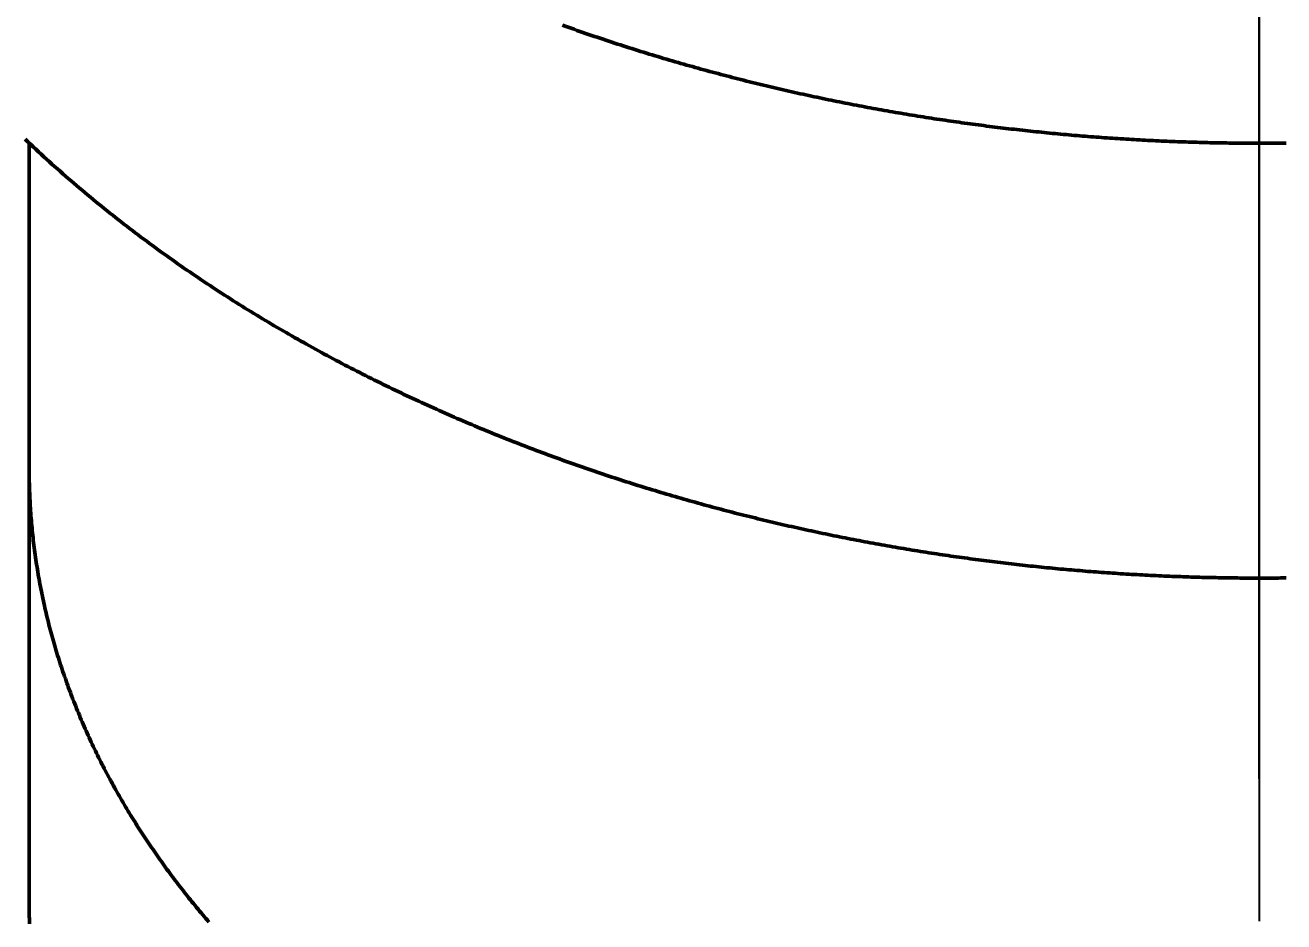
# Model space of a CAD drawing. Header units: millimetres. Extents: x 0 to 1682, y 0 to 1188.
# Drawn here: x 1149.33 to 1157.51, y 778.03 to 783.86 of the extents above; entities that cross this region are included whole.
import ezdxf

# ---------------------------------------------------------------- set-up
doc = ezdxf.new("R2010")
doc.units = ezdxf.units.MM
doc.linetypes.add('ACAD_ISO10W100', pattern=[18, 12, -3, 0, -3])
doc.layers.get('Defpoints').update_dxf_attribs({"lineweight": 50})
for name, color, linetype, lineweight in [('中心线', 20, 'ACAD_ISO10W100', 25), ('尺寸', 7, 'Continuous', 25), ('粗实线', 7, 'Continuous', 50)]:
    doc.layers.add(name, color=color, linetype=linetype, lineweight=lineweight)
doc.styles.add('gbeitc', font='gbeitc.shx', dxfattribs={"bigfont": 'gbcbig.shx'})
doc.dimstyles.new('gbeitc', dxfattribs={"dimtxt": 5, "dimasz": 3.125, "dimexe": 1.25, "dimexo": 0.625, "dimtad": 1, "dimdec": 0, "dimdsep": 46, "dimtxsty": 'gbeitc', "dimcen": 2.5, "dimadec": 0, "dimazin": 0, "dimtfac": 1, "dimtdec": 3, "dimtmove": 0, "dimatfit": 3, "dimfxl": 1, "dimarcsym": 0})

# ---------------------------------------------------------------- blocks, each defined once
blk = doc.blocks.new('*D8')
at = {"layer": 'Defpoints', "color": 0, "lineweight": 25, "transparency": 16777216}
for p in [(967.3524, 871.5466), (1399.3524, 871.5466), (1399.3524, 642.2916)]:
    blk.add_point(p, dxfattribs=at)
at = {"layer": '尺寸', "color": 0, "lineweight": -2, "transparency": 16777216}
for p, q in [((967.3524, 870.9216), (967.3524, 641.0416)), ((1399.3524, 870.9216), (1399.3524, 641.0416)), ((970.4774, 642.2916), (1396.2274, 642.2916))]:
    blk.add_line(p, q, dxfattribs=at)
at = {"layer": '尺寸', "color": 0, "lineweight": 25, "transparency": 16777216}
for points in [[(970.4774, 642.8124), (970.4774, 641.7708), (967.3524, 642.2916)], [(1396.2274, 642.8124), (1396.2274, 641.7708), (1399.3524, 642.2916)]]:
    blk.add_solid(points, dxfattribs=at)
at = {"layer": '尺寸', "color": 0, "transparency": 16777216, "insert": (1183.3524, 646.4166), "char_height": 7, "attachment_point": 5, "style": 'gbeitc'}
blk.add_mtext('432', dxfattribs=at)

msp = doc.modelspace()

# ---------------------------------------------------------------- linework, layer by layer
at = {"layer": '中心线'}
for p, q in [((1157.3524, 1043.4326), (1157.3524, 677.2916)), ((1157.3524, 742.7578), (1157.3524, 802.8705))]:
    msp.add_line(p, q, dxfattribs=at)
at = {"layer": '粗实线'}
for p, q in [((1149.3524, 780.971), (1149.3524, 783.0923)), ((1149.3524, 778.1426), (1149.3524, 780.971))]:
    msp.add_line(p, q, dxfattribs=at)
for points in [[(1152.8207, 783.8601), (1152.8396, 783.8533), (1152.8586, 783.8466), (1152.8775, 783.8398), (1152.8964, 783.8332), (1152.9153, 783.8265), (1152.9342, 783.8199), (1152.9531, 783.8134), (1152.972, 783.8068), (1152.9909, 783.8003), (1153.0098, 783.7939), (1153.0287, 783.7875), (1153.0475, 783.7811), (1153.0664, 783.7747), (1153.0852, 783.7684), (1153.1041, 783.7622), (1153.1229, 783.7559), (1153.1418, 783.7497), (1153.1606, 783.7436), (1153.1794, 783.7375), (1153.1982, 783.7314), (1153.217, 783.7253), (1153.2358, 783.7193), (1153.2546, 783.7133), (1153.2734, 783.7074), (1153.2921, 783.7014), (1153.3109, 783.6956), (1153.3297, 783.6897), (1153.3484, 783.6839), (1153.3671, 783.6781), (1153.3859, 783.6724), (1153.4046, 783.6667), (1153.4233, 783.661), (1153.442, 783.6554), (1153.4607, 783.6498), (1153.4794, 783.6442), (1153.4981, 783.6387), (1153.5168, 783.6332), (1153.5355, 783.6277), (1153.5541, 783.6223), (1153.5728, 783.6169), (1153.5915, 783.6115), (1153.6101, 783.6062), (1153.6287, 783.6009), (1153.6474, 783.5956), (1153.666, 783.5903), (1153.6846, 783.5851), (1153.7032, 783.58), (1153.7218, 783.5748), (1153.7404, 783.5697), (1153.759, 783.5647), (1153.7775, 783.5596), (1153.7961, 783.5546), (1153.8147, 783.5496), (1153.8332, 783.5447), (1153.8518, 783.5398), (1153.8703, 783.5349), (1153.8888, 783.53), (1153.9073, 783.5252), (1153.9258, 783.5204), (1153.9444, 783.5157), (1153.9628, 783.5109), (1153.9813, 783.5062), (1153.9998, 783.5016), (1154.0183, 783.4969), (1154.0368, 783.4923), (1154.0552, 783.4878), (1154.0737, 783.4832), (1154.0921, 783.4787), (1154.1105, 783.4742), (1154.129, 783.4698), (1154.1474, 783.4654), (1154.1658, 783.461), (1154.1842, 783.4566), (1154.2026, 783.4523), (1154.221, 783.448), (1154.2394, 783.4437), (1154.2577, 783.4395), (1154.2761, 783.4352), (1154.2945, 783.4311), (1154.3128, 783.4269), (1154.3312, 783.4228), (1154.3495, 783.4187), (1154.3678, 783.4146), (1154.3862, 783.4106), (1154.4045, 783.4066), (1154.4228, 783.4026), (1154.4411, 783.3986), (1154.4594, 783.3947), (1154.4777, 783.3908), (1154.4959, 783.387), (1154.5142, 783.3831), (1154.5325, 783.3793), (1154.5507, 783.3755), (1154.569, 783.3718), (1154.5872, 783.3681), (1154.6055, 783.3644), (1154.6237, 783.3607), (1154.6419, 783.357), (1154.6601, 783.3534), (1154.6783, 783.3498), (1154.6965, 783.3463), (1154.7147, 783.3428), (1154.7329, 783.3393), (1154.7511, 783.3358), (1154.7693, 783.3323), (1154.7874, 783.3289), (1154.8056, 783.3255), (1154.8237, 783.3221), (1154.8419, 783.3188), (1154.86, 783.3155), (1154.8781, 783.3122), (1154.8963, 783.3089), (1154.9144, 783.3057), (1154.9325, 783.3025), (1154.9506, 783.2993), (1154.9687, 783.2962), (1154.9868, 783.293), (1155.0049, 783.2899), (1155.023, 783.2869), (1155.041, 783.2838), (1155.0591, 783.2808), (1155.0772, 783.2778), (1155.0952, 783.2748), (1155.1133, 783.2719), (1155.1313, 783.269), (1155.1493, 783.2661), (1155.1674, 783.2632), (1155.1854, 783.2604), (1155.2034, 783.2575), (1155.2214, 783.2548), (1155.2394, 783.252), (1155.2574, 783.2493), (1155.2754, 783.2465), (1155.2934, 783.2438), (1155.3114, 783.2412), (1155.3294, 783.2385), (1155.3473, 783.2359), (1155.3653, 783.2333), (1155.3832, 783.2308), (1155.4012, 783.2282), (1155.4191, 783.2257), (1155.4371, 783.2232), (1155.455, 783.2208), (1155.473, 783.2183), (1155.4909, 783.2159), (1155.5088, 783.2135), (1155.5267, 783.2112), (1155.5446, 783.2088), (1155.5625, 783.2065), (1155.5804, 783.2042), (1155.5983, 783.202), (1155.6162, 783.1997), (1155.6341, 783.1975), (1155.652, 783.1953), (1155.6698, 783.1931), (1155.6877, 783.191), (1155.7056, 783.1889), (1155.7234, 783.1868), (1155.7413, 783.1847), (1155.7591, 783.1827), (1155.777, 783.1806), (1155.7948, 783.1786), (1155.8127, 783.1767), (1155.8305, 783.1747), (1155.8483, 783.1728), (1155.8661, 783.1709), (1155.884, 783.169), (1155.9018, 783.1671), (1155.9196, 783.1653), (1155.9374, 783.1635), (1155.9552, 783.1617), (1155.973, 783.1599), (1155.9908, 783.1582), (1156.0086, 783.1565), (1156.0263, 783.1548), (1156.0441, 783.1531), (1156.0619, 783.1515), (1156.0797, 783.1498), (1156.0974, 783.1482), (1156.1152, 783.1467), (1156.133, 783.1451), (1156.1507, 783.1436), (1156.1685, 783.1421), (1156.1862, 783.1406), (1156.204, 783.1391), (1156.2217, 783.1377), (1156.2395, 783.1363), (1156.2572, 783.1349), (1156.2749, 783.1335), (1156.2927, 783.1322), (1156.3104, 783.1308), (1156.3281, 783.1295), (1156.3458, 783.1282), (1156.3635, 783.127), (1156.3813, 783.1258), (1156.399, 783.1245), (1156.4167, 783.1234), (1156.4344, 783.1222), (1156.4521, 783.1211), (1156.4698, 783.1199), (1156.4875, 783.1188), (1156.5052, 783.1178), (1156.5229, 783.1167), (1156.5406, 783.1157), (1156.5582, 783.1147), (1156.5759, 783.1137), (1156.5936, 783.1127), (1156.6113, 783.1118), (1156.629, 783.1109), (1156.6466, 783.11), (1156.6643, 783.1091), (1156.682, 783.1082), (1156.6997, 783.1074), (1156.7173, 783.1066), (1156.735, 783.1058), (1156.7527, 783.1051), (1156.7703, 783.1043), (1156.788, 783.1036), (1156.8056, 783.1029), (1156.8233, 783.1022), (1156.8409, 783.1016), (1156.8586, 783.101), (1156.8762, 783.1004), (1156.8939, 783.0998), (1156.9115, 783.0992), (1156.9292, 783.0987), (1156.9468, 783.0982), (1156.9645, 783.0977), (1156.9821, 783.0972), (1156.9998, 783.0967), (1157.0174, 783.0963), (1157.035, 783.0959), (1157.0527, 783.0955), (1157.0703, 783.0951), (1157.088, 783.0948), (1157.1056, 783.0945), (1157.1232, 783.0942), (1157.1409, 783.0939), (1157.1585, 783.0937), (1157.1761, 783.0934), (1157.1938, 783.0932), (1157.2114, 783.093), (1157.229, 783.0929), (1157.2467, 783.0927), (1157.2643, 783.0926), (1157.2819, 783.0925), (1157.2996, 783.0924), (1157.3172, 783.0924), (1157.3348, 783.0923), (1157.3524, 783.0923), (1157.3701, 783.0923), (1157.3877, 783.0924), (1157.4053, 783.0924), (1157.423, 783.0925), (1157.4406, 783.0926), (1157.4582, 783.0927), (1157.4759, 783.0929), (1157.4935, 783.093), (1157.5111, 783.0932), (1157.5288, 783.0934)], [(1149.3253, 783.1181), (1149.3426, 783.1016), (1149.3599, 783.0853), (1149.3773, 783.069), (1149.3947, 783.0527), (1149.4122, 783.0366), (1149.4297, 783.0205), (1149.4472, 783.0044), (1149.4648, 782.9884), (1149.4824, 782.9725), (1149.5, 782.9567), (1149.5177, 782.9409), (1149.5354, 782.9251), (1149.5531, 782.9095), (1149.5709, 782.8939), (1149.5887, 782.8783), (1149.6065, 782.8628), (1149.6243, 782.8474), (1149.6422, 782.8321), (1149.6601, 782.8168), (1149.6781, 782.8015), (1149.6961, 782.7864), (1149.7141, 782.7713), (1149.7321, 782.7562), (1149.7502, 782.7412), (1149.7682, 782.7263), (1149.7864, 782.7114), (1149.8045, 782.6966), (1149.8227, 782.6819), (1149.8409, 782.6672), (1149.8591, 782.6526), (1149.8773, 782.638), (1149.8956, 782.6235), (1149.9139, 782.6091), (1149.9322, 782.5947), (1149.9505, 782.5804), (1149.9689, 782.5662), (1149.9873, 782.552), (1150.0057, 782.5378), (1150.0241, 782.5238), (1150.0426, 782.5098), (1150.061, 782.4958), (1150.0795, 782.4819), (1150.098, 782.4681), (1150.1166, 782.4543), (1150.1351, 782.4406), (1150.1537, 782.4269), (1150.1723, 782.4133), (1150.1909, 782.3998), (1150.2095, 782.3863), (1150.2281, 782.3729), (1150.2468, 782.3595), (1150.2655, 782.3462), (1150.2842, 782.333), (1150.3029, 782.3198), (1150.3216, 782.3067), (1150.3404, 782.2936), (1150.3591, 782.2806), (1150.3779, 782.2677), (1150.3967, 782.2548), (1150.4155, 782.2419), (1150.4343, 782.2291), (1150.4531, 782.2164), (1150.472, 782.2037), (1150.4908, 782.1911), (1150.5097, 782.1786), (1150.5286, 782.1661), (1150.5475, 782.1536), (1150.5664, 782.1413), (1150.5853, 782.1289), (1150.6042, 782.1167), (1150.6232, 782.1044), (1150.6421, 782.0923), (1150.6611, 782.0802), (1150.6801, 782.0681), (1150.699, 782.0561), (1150.718, 782.0442), (1150.737, 782.0323), (1150.756, 782.0205), (1150.7751, 782.0087), (1150.7941, 781.997), (1150.8131, 781.9853), (1150.8322, 781.9737), (1150.8512, 781.9622), (1150.8703, 781.9507), (1150.8894, 781.9392), (1150.9084, 781.9278), (1150.9275, 781.9165), (1150.9466, 781.9052), (1150.9657, 781.8939), (1150.9848, 781.8828), (1151.0039, 781.8716), (1151.023, 781.8605), (1151.0422, 781.8495), (1151.0613, 781.8386), (1151.0804, 781.8276), (1151.0996, 781.8168), (1151.1187, 781.8059), (1151.1378, 781.7952), (1151.157, 781.7845), (1151.1761, 781.7738), (1151.1953, 781.7632), (1151.2145, 781.7526), (1151.2336, 781.7421), (1151.2528, 781.7317), (1151.272, 781.7213), (1151.2911, 781.7109), (1151.3103, 781.7006), (1151.3295, 781.6903), (1151.3487, 781.6801), (1151.3679, 781.67), (1151.387, 781.6599), (1151.4062, 781.6498), (1151.4254, 781.6398), (1151.4446, 781.6298), (1151.4638, 781.6199), (1151.483, 781.6101), (1151.5022, 781.6002), (1151.5214, 781.5905), (1151.5406, 781.5808), (1151.5598, 781.5711), (1151.5789, 781.5615), (1151.5981, 781.5519), (1151.6173, 781.5424), (1151.6365, 781.5329), (1151.6557, 781.5235), (1151.6749, 781.5141), (1151.6941, 781.5047), (1151.7133, 781.4955), (1151.7325, 781.4862), (1151.7517, 781.477), (1151.7709, 781.4679), (1151.79, 781.4588), (1151.8092, 781.4497), (1151.8284, 781.4407), (1151.8476, 781.4317), (1151.8668, 781.4228), (1151.8859, 781.4139), (1151.9051, 781.4051), (1151.9243, 781.3963), (1151.9435, 781.3876), (1151.9626, 781.3789), (1151.9818, 781.3702), (1152.0009, 781.3616), (1152.0201, 781.3531), (1152.0393, 781.3446), (1152.0584, 781.3361), (1152.0776, 781.3277), (1152.0967, 781.3193), (1152.1158, 781.3109), (1152.135, 781.3026), (1152.1541, 781.2944), (1152.1732, 781.2862), (1152.1924, 781.278), (1152.2115, 781.2699), (1152.2306, 781.2618), (1152.2497, 781.2538), (1152.2688, 781.2458), (1152.2879, 781.2378), (1152.307, 781.2299), (1152.3261, 781.222), (1152.3452, 781.2142), (1152.3643, 781.2064), (1152.3834, 781.1987), (1152.4024, 781.191), (1152.4215, 781.1833), (1152.4406, 781.1757), (1152.4596, 781.1681), (1152.4787, 781.1606), (1152.4977, 781.1531), (1152.5168, 781.1456), (1152.5358, 781.1382), (1152.5549, 781.1308), (1152.5739, 781.1235), (1152.5929, 781.1162), (1152.6119, 781.1089), (1152.6309, 781.1017), (1152.6499, 781.0945), (1152.6689, 781.0874), (1152.6879, 781.0803), (1152.7069, 781.0732), (1152.7259, 781.0662), (1152.7449, 781.0592), (1152.7638, 781.0523), (1152.7828, 781.0454), (1152.8017, 781.0385), (1152.8207, 781.0317), (1152.8396, 781.0249), (1152.8586, 781.0181), (1152.8775, 781.0114), (1152.8964, 781.0047), (1152.9153, 780.9981), (1152.9342, 780.9915), (1152.9531, 780.9849), (1152.972, 780.9784), (1152.9909, 780.9719), (1153.0098, 780.9655), (1153.0287, 780.959), (1153.0475, 780.9527), (1153.0664, 780.9463), (1153.0852, 780.94), (1153.1041, 780.9337), (1153.1229, 780.9275), (1153.1418, 780.9213), (1153.1606, 780.9152), (1153.1794, 780.909), (1153.1982, 780.9029), (1153.217, 780.8969), (1153.2358, 780.8909), (1153.2546, 780.8849), (1153.2734, 780.8789), (1153.2921, 780.873), (1153.3109, 780.8671), (1153.3297, 780.8613), (1153.3484, 780.8555), (1153.3671, 780.8497), (1153.3859, 780.844), (1153.4046, 780.8383), (1153.4233, 780.8326), (1153.442, 780.827), (1153.4607, 780.8213), (1153.4794, 780.8158), (1153.4981, 780.8102), (1153.5168, 780.8047), (1153.5355, 780.7993), (1153.5541, 780.7938), (1153.5728, 780.7884), (1153.5915, 780.7831), (1153.6101, 780.7777), (1153.6287, 780.7724), (1153.6474, 780.7672), (1153.666, 780.7619), (1153.6846, 780.7567), (1153.7032, 780.7515), (1153.7218, 780.7464), (1153.7404, 780.7413), (1153.759, 780.7362), (1153.7775, 780.7312), (1153.7961, 780.7262), (1153.8147, 780.7212), (1153.8332, 780.7162), (1153.8518, 780.7113), (1153.8703, 780.7065), (1153.8888, 780.7016), (1153.9073, 780.6968), (1153.9258, 780.692), (1153.9444, 780.6872), (1153.9628, 780.6825), (1153.9813, 780.6778), (1153.9998, 780.6731), (1154.0183, 780.6685), (1154.0368, 780.6639), (1154.0552, 780.6593), (1154.0737, 780.6548), (1154.0921, 780.6503), (1154.1105, 780.6458), (1154.129, 780.6413), (1154.1474, 780.6369), (1154.1658, 780.6325), (1154.1842, 780.6282), (1154.2026, 780.6238), (1154.221, 780.6195), (1154.2394, 780.6153), (1154.2577, 780.611), (1154.2761, 780.6068), (1154.2945, 780.6026), (1154.3128, 780.5985), (1154.3312, 780.5944), (1154.3495, 780.5903), (1154.3678, 780.5862), (1154.3862, 780.5822), (1154.4045, 780.5781), (1154.4228, 780.5742), (1154.4411, 780.5702), (1154.4594, 780.5663), (1154.4777, 780.5624), (1154.4959, 780.5585), (1154.5142, 780.5547), (1154.5325, 780.5509), (1154.5507, 780.5471), (1154.569, 780.5433), (1154.5872, 780.5396), (1154.6055, 780.5359), (1154.6237, 780.5323), (1154.6419, 780.5286), (1154.6601, 780.525), (1154.6783, 780.5214), (1154.6965, 780.5179), (1154.7147, 780.5143), (1154.7329, 780.5108), (1154.7511, 780.5073), (1154.7693, 780.5039), (1154.7874, 780.5005), (1154.8056, 780.4971), (1154.8237, 780.4937), (1154.8419, 780.4904), (1154.86, 780.4871), (1154.8781, 780.4838), (1154.8963, 780.4805), (1154.9144, 780.4773), (1154.9325, 780.4741), (1154.9506, 780.4709), (1154.9687, 780.4677), (1154.9868, 780.4646), (1155.0049, 780.4615), (1155.023, 780.4584), (1155.041, 780.4554), (1155.0591, 780.4524), (1155.0772, 780.4494), (1155.0952, 780.4464), (1155.1133, 780.4435), (1155.1313, 780.4405), (1155.1493, 780.4376), (1155.1674, 780.4348), (1155.1854, 780.4319), (1155.2034, 780.4291), (1155.2214, 780.4263), (1155.2394, 780.4236), (1155.2574, 780.4208), (1155.2754, 780.4181), (1155.2934, 780.4154), (1155.3114, 780.4128), (1155.3294, 780.4101), (1155.3473, 780.4075), (1155.3653, 780.4049), (1155.3832, 780.4024), (1155.4012, 780.3998), (1155.4191, 780.3973), (1155.4371, 780.3948), (1155.455, 780.3924), (1155.473, 780.3899), (1155.4909, 780.3875), (1155.5088, 780.3851), (1155.5267, 780.3828), (1155.5446, 780.3804), (1155.5625, 780.3781), (1155.5804, 780.3758), (1155.5983, 780.3735), (1155.6162, 780.3713), (1155.6341, 780.3691), (1155.652, 780.3669), (1155.6698, 780.3647), (1155.6877, 780.3626), (1155.7056, 780.3605), (1155.7234, 780.3584), (1155.7413, 780.3563), (1155.7591, 780.3542), (1155.777, 780.3522), (1155.7948, 780.3502), (1155.8127, 780.3482), (1155.8305, 780.3463), (1155.8483, 780.3443), (1155.8661, 780.3424), (1155.884, 780.3406), (1155.9018, 780.3387), (1155.9196, 780.3369), (1155.9374, 780.3351), (1155.9552, 780.3333), (1155.973, 780.3315), (1155.9908, 780.3298), (1156.0086, 780.328), (1156.0263, 780.3264), (1156.0441, 780.3247), (1156.0619, 780.323), (1156.0797, 780.3214), (1156.0974, 780.3198), (1156.1152, 780.3182), (1156.133, 780.3167), (1156.1507, 780.3151), (1156.1685, 780.3136), (1156.1862, 780.3122), (1156.204, 780.3107), (1156.2217, 780.3093), (1156.2395, 780.3078), (1156.2572, 780.3064), (1156.2749, 780.3051), (1156.2927, 780.3037), (1156.3104, 780.3024), (1156.3281, 780.3011), (1156.3458, 780.2998), (1156.3635, 780.2986), (1156.3813, 780.2973), (1156.399, 780.2961), (1156.4167, 780.2949), (1156.4344, 780.2938), (1156.4521, 780.2926), (1156.4698, 780.2915), (1156.4875, 780.2904), (1156.5052, 780.2893), (1156.5229, 780.2883), (1156.5406, 780.2872), (1156.5582, 780.2862), (1156.5759, 780.2853), (1156.5936, 780.2843), (1156.6113, 780.2834), (1156.629, 780.2824), (1156.6466, 780.2815), (1156.6643, 780.2807), (1156.682, 780.2798), (1156.6997, 780.279), (1156.7173, 780.2782), (1156.735, 780.2774), (1156.7527, 780.2766), (1156.7703, 780.2759), (1156.788, 780.2752), (1156.8056, 780.2745), (1156.8233, 780.2738), (1156.8409, 780.2732), (1156.8586, 780.2725), (1156.8762, 780.2719), (1156.8939, 780.2713), (1156.9115, 780.2708), (1156.9292, 780.2702), (1156.9468, 780.2697), (1156.9645, 780.2692), (1156.9821, 780.2688), (1156.9998, 780.2683), (1157.0174, 780.2679), (1157.035, 780.2675), (1157.0527, 780.2671), (1157.0703, 780.2667), (1157.088, 780.2664), (1157.1056, 780.2661), (1157.1232, 780.2658), (1157.1409, 780.2655), (1157.1585, 780.2652), (1157.1761, 780.265), (1157.1938, 780.2648), (1157.2114, 780.2646), (1157.229, 780.2644), (1157.2467, 780.2643), (1157.2643, 780.2642), (1157.2819, 780.2641), (1157.2996, 780.264), (1157.3172, 780.2639), (1157.3348, 780.2639), (1157.3524, 780.2639), (1157.3701, 780.2639), (1157.3877, 780.2639), (1157.4053, 780.264), (1157.423, 780.2641), (1157.4406, 780.2642), (1157.4582, 780.2643), (1157.4759, 780.2644), (1157.4935, 780.2646), (1157.5111, 780.2648), (1157.5288, 780.265)], [(1149.3524, 780.971), (1149.3525, 780.9551), (1149.3526, 780.9391), (1149.3527, 780.9231), (1149.353, 780.9072), (1149.3532, 780.8912), (1149.3536, 780.8753), (1149.354, 780.8593), (1149.3545, 780.8434), (1149.355, 780.8274), (1149.3556, 780.8115), (1149.3563, 780.7955), (1149.357, 780.7796), (1149.3578, 780.7637), (1149.3587, 780.7477), (1149.3596, 780.7318), (1149.3606, 780.7159), (1149.3616, 780.6999), (1149.3628, 780.684), (1149.3639, 780.6681), (1149.3652, 780.6522), (1149.3665, 780.6363), (1149.3678, 780.6204), (1149.3693, 780.6045), (1149.3707, 780.5886), (1149.3723, 780.5727), (1149.3739, 780.5569), (1149.3756, 780.541), (1149.3773, 780.5251), (1149.3791, 780.5093), (1149.381, 780.4934), (1149.3829, 780.4776), (1149.3849, 780.4618), (1149.387, 780.4459), (1149.3891, 780.4301), (1149.3913, 780.4143), (1149.3935, 780.3985), (1149.3958, 780.3827), (1149.3982, 780.3669), (1149.4006, 780.3512), (1149.4031, 780.3354), (1149.4057, 780.3197), (1149.4083, 780.3039), (1149.4109, 780.2882), (1149.4137, 780.2725), (1149.4165, 780.2568), (1149.4193, 780.2411), (1149.4223, 780.2254), (1149.4252, 780.2097), (1149.4283, 780.194), (1149.4314, 780.1784), (1149.4345, 780.1627), (1149.4378, 780.1471), (1149.441, 780.1315), (1149.4444, 780.1159), (1149.4478, 780.1003), (1149.4512, 780.0847), (1149.4548, 780.0692), (1149.4583, 780.0536), (1149.462, 780.0381), (1149.4657, 780.0226), (1149.4694, 780.0071), (1149.4733, 779.9916), (1149.4771, 779.9761), (1149.4811, 779.9607), (1149.4851, 779.9452), (1149.4891, 779.9298), (1149.4932, 779.9144), (1149.4974, 779.899), (1149.5016, 779.8836), (1149.5059, 779.8683), (1149.5103, 779.8529), (1149.5147, 779.8376), (1149.5191, 779.8223), (1149.5237, 779.807), (1149.5282, 779.7917), (1149.5329, 779.7764), (1149.5375, 779.7612), (1149.5423, 779.746), (1149.5471, 779.7308), (1149.5519, 779.7156), (1149.5569, 779.7004), (1149.5618, 779.6853), (1149.5669, 779.6701), (1149.5719, 779.655), (1149.5771, 779.6399), (1149.5823, 779.6249), (1149.5875, 779.6098), (1149.5928, 779.5948), (1149.5982, 779.5798), (1149.6036, 779.5648), (1149.609, 779.5498), (1149.6146, 779.5349), (1149.6201, 779.52), (1149.6257, 779.505), (1149.6314, 779.4902), (1149.6372, 779.4753), (1149.6429, 779.4605), (1149.6488, 779.4456), (1149.6547, 779.4308), (1149.6606, 779.4161), (1149.6666, 779.4013), (1149.6727, 779.3866), (1149.6788, 779.3719), (1149.6849, 779.3572), (1149.6911, 779.3425), (1149.6974, 779.3279), (1149.7037, 779.3133), (1149.71, 779.2987), (1149.7164, 779.2841), (1149.7229, 779.2696), (1149.7294, 779.2551), (1149.7359, 779.2406), (1149.7425, 779.2261), (1149.7492, 779.2117), (1149.7559, 779.1972), (1149.7627, 779.1829), (1149.7695, 779.1685), (1149.7763, 779.1541), (1149.7832, 779.1398), (1149.7902, 779.1255), (1149.7971, 779.1113), (1149.8042, 779.097), (1149.8113, 779.0828), (1149.8184, 779.0686), (1149.8256, 779.0544), (1149.8328, 779.0403), (1149.8401, 779.0262), (1149.8474, 779.0121), (1149.8548, 778.998), (1149.8622, 778.984), (1149.8697, 778.97), (1149.8772, 778.956), (1149.8847, 778.9421), (1149.8923, 778.9282), (1149.9, 778.9143), (1149.9076, 778.9004), (1149.9154, 778.8865), (1149.9232, 778.8727), (1149.931, 778.8589), (1149.9388, 778.8452), (1149.9467, 778.8315), (1149.9547, 778.8178), (1149.9627, 778.8041), (1149.9707, 778.7904), (1149.9788, 778.7768), (1149.9869, 778.7632), (1149.995, 778.7497), (1150.0032, 778.7362), (1150.0115, 778.7226), (1150.0198, 778.7092), (1150.0281, 778.6957), (1150.0365, 778.6823), (1150.0449, 778.6689), (1150.0533, 778.6556), (1150.0618, 778.6423), (1150.0703, 778.629), (1150.0789, 778.6157), (1150.0875, 778.6025), (1150.0961, 778.5893), (1150.1048, 778.5761), (1150.1135, 778.5629), (1150.1223, 778.5498), (1150.1311, 778.5367), (1150.1399, 778.5237), (1150.1488, 778.5107), (1150.1577, 778.4977), (1150.1666, 778.4847), (1150.1756, 778.4718), (1150.1846, 778.4589), (1150.1936, 778.446), (1150.2027, 778.4331), (1150.2119, 778.4203), (1150.221, 778.4076), (1150.2302, 778.3948), (1150.2394, 778.3821), (1150.2487, 778.3694), (1150.258, 778.3567), (1150.2673, 778.3441), (1150.2767, 778.3315), (1150.2861, 778.319), (1150.2955, 778.3064), (1150.305, 778.2939), (1150.3145, 778.2815), (1150.324, 778.269), (1150.3336, 778.2566), (1150.3432, 778.2443), (1150.3528, 778.2319), (1150.3625, 778.2196), (1150.3722, 778.2073), (1150.3819, 778.1951), (1150.3917, 778.1829), (1150.4015, 778.1707), (1150.4113, 778.1585), (1150.4211, 778.1464), (1150.431, 778.1343), (1150.4409, 778.1223), (1150.4508, 778.1103), (1150.4608, 778.0983), (1150.4708, 778.0863), (1150.4808, 778.0744), (1150.4909, 778.0625), (1150.501, 778.0506), (1150.5111, 778.0388), (1150.5212, 778.027)], [(1149.3524, 778.1426), (1149.3525, 778.1266), (1149.3526, 778.1107), (1149.3527, 778.0947), (1149.353, 778.0788), (1149.3532, 778.0628), (1149.3536, 778.0468), (1149.354, 778.0309), (1149.3545, 778.0149)]]:
    msp.add_lwpolyline(points, dxfattribs=at)

# ---------------------------------------------------------------- dimensions: what is measured, and where the dimension line sits
at = {"layer": '尺寸'}
dim = msp.add_linear_dim(base=(1399.3524, 642.2916), p1=(967.3524, 871.5466), p2=(1399.3524, 871.5466), text='432', dimstyle='gbeitc', override={"dimtxt": 7, "dimpost": '<>'}, dxfattribs=at)
dim.commit()
dim.dimension.update_dxf_attribs({"geometry": '*D8', "text_midpoint": (1183.3524, 646.4166)})

doc.saveas('drawing.dxf')
